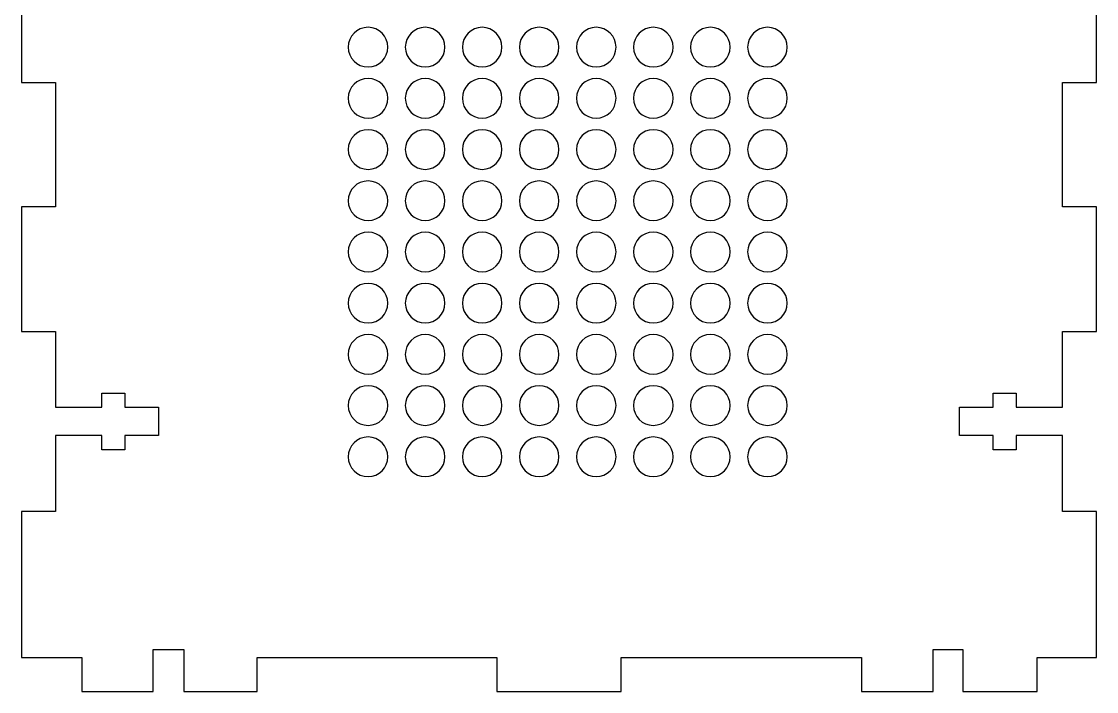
# Model space of a CAD drawing. Extents: x 722 to 1092, y -228 to 1.
# Drawn here: x 909.3 to 1004.3, y -117.2 to -58 of the extents above; entities that cross this region are included whole.
import ezdxf

# ---------------------------------------------------------------- set-up
doc = ezdxf.new("R2010")
doc.units = 0
doc.layers.add('BOX', color=7, linetype='CONTINUOUS')

msp = doc.modelspace()

# ---------------------------------------------------------------- linework, layer by layer
at = {"layer": 'BOX'}
for points, knots in [([(1001.315, -94.56), (1001.315, -94.56), (1001.315, -101.265), (1001.315, -101.265), (1001.315, -101.265), (1001.315, -101.265), (1001.315, -101.265), (1001.315, -101.265), (1004.315, -101.265), (1004.315, -101.265), (1004.315, -101.265), (1004.315, -114.165), (1004.315, -114.165), (1004.315, -114.165), (999.058, -114.165), (999.058, -114.165), (999.058, -114.165), (999.058, -117.165), (999.058, -117.165), (999.058, -117.165), (992.511, -117.165), (992.511, -117.165), (992.511, -117.165), (992.511, -113.465), (992.511, -113.465), (992.511, -113.465), (989.894, -113.465), (989.894, -113.465), (989.894, -113.465), (989.894, -117.165), (989.894, -117.165), (989.894, -117.165), (983.558, -117.165), (983.558, -117.165), (983.558, -117.165), (983.558, -114.165), (983.558, -114.165), (983.558, -114.165), (962.315, -114.165), (962.315, -114.165), (962.315, -114.165), (962.315, -117.165), (962.315, -117.165), (962.315, -117.165), (951.315, -117.165), (951.315, -117.165), (951.315, -117.165), (951.315, -114.165), (951.315, -114.165), (951.315, -114.165), (930.146, -114.165), (930.146, -114.165), (930.146, -114.165), (930.146, -117.165), (930.146, -117.165), (930.146, -117.165), (923.658, -117.165), (923.658, -117.165), (923.658, -117.165), (923.658, -113.465), (923.658, -113.465), (923.658, -113.465), (920.941, -113.465), (920.941, -113.465), (920.941, -113.465), (920.941, -117.165), (920.941, -117.165), (920.941, -117.165), (914.646, -117.165), (914.646, -117.165), (914.646, -117.165), (914.646, -114.165), (914.646, -114.165), (914.646, -114.165), (909.315, -114.165), (909.315, -114.165), (909.315, -114.165), (909.315, -101.265), (909.315, -101.265), (909.315, -101.265), (912.315, -101.265), (912.315, -101.265), (912.315, -101.265), (912.316, -101.267), (912.316, -101.267), (912.316, -101.267), (912.316, -94.562), (912.316, -94.562), (912.316, -94.562), (912.317, -94.562), (912.317, -94.562), (912.317, -94.562), (916.417, -94.562), (916.417, -94.562), (916.417, -94.562), (916.417, -95.812), (916.417, -95.812), (916.417, -95.812), (918.436, -95.812), (918.436, -95.812), (918.436, -95.812), (918.436, -94.562), (918.436, -94.562), (918.436, -94.562), (921.417, -94.562), (921.417, -94.562), (921.417, -94.562), (921.417, -92.062), (921.417, -92.062), (921.417, -92.062), (918.436, -92.062), (918.436, -92.062), (918.436, -92.062), (918.436, -90.812), (918.436, -90.812), (918.436, -90.812), (916.417, -90.812), (916.417, -90.812), (916.417, -90.812), (916.417, -92.062), (916.417, -92.062), (916.417, -92.062), (912.317, -92.062), (912.317, -92.062), (912.317, -92.062), (912.316, -92.062), (912.316, -92.062), (912.316, -92.062), (912.316, -85.367), (912.316, -85.367), (912.316, -85.367), (912.315, -85.365), (912.315, -85.365), (912.315, -85.365), (909.315, -85.365), (909.315, -85.365), (909.315, -85.365), (909.315, -74.365), (909.315, -74.365), (909.315, -74.365), (912.315, -74.365), (912.315, -74.365), (912.315, -74.365), (912.315, -63.365), (912.315, -63.365), (912.315, -63.365), (909.315, -63.365), (909.315, -63.365), (909.315, -63.365), (909.315, -52.365), (909.315, -52.365), (909.315, -52.365), (912.315, -52.365), (912.315, -52.365), (912.315, -52.365), (912.315, -41.365), (912.315, -41.365), (912.315, -41.365), (909.315, -41.365), (909.315, -41.365), (909.315, -41.365), (909.315, -30.365), (909.315, -30.365), (909.315, -30.365), (912.315, -30.365), (912.315, -30.365), (912.315, -30.365), (912.315, -23.67), (912.315, -23.67), (912.315, -23.67), (912.316, -23.67), (912.316, -23.67), (912.316, -23.67), (916.416, -23.67), (916.416, -23.67), (916.416, -23.67), (916.416, -24.92), (916.416, -24.92), (916.416, -24.92), (918.435, -24.92), (918.435, -24.92), (918.435, -24.92), (918.435, -23.67), (918.435, -23.67), (918.435, -23.67), (921.416, -23.67), (921.416, -23.67), (921.416, -23.67), (921.416, -21.17), (921.416, -21.17), (921.416, -21.17), (918.435, -21.17), (918.435, -21.17), (918.435, -21.17), (918.435, -19.92), (918.435, -19.92), (918.435, -19.92), (916.416, -19.92), (916.416, -19.92), (916.416, -19.92), (916.416, -21.17), (916.416, -21.17), (916.416, -21.17), (912.316, -21.17), (912.316, -21.17), (912.316, -21.17), (912.315, -21.17), (912.315, -21.17), (912.315, -21.17), (912.315, -14.465), (912.315, -14.465), (912.315, -14.465), (912.315, -14.465), (912.315, -14.465), (912.315, -14.465), (909.315, -14.465), (909.315, -14.465), (909.315, -14.465), (909.315, -1.565), (909.315, -1.565), (909.315, -1.565), (914.6, -1.565), (914.6, -1.565), (914.6, -1.565), (914.6, 1.435), (914.6, 1.435), (914.6, 1.435), (920.941, 1.435), (920.941, 1.435), (920.941, 1.435), (920.941, -2.265), (920.941, -2.265), (920.941, -2.265), (923.658, -2.265), (923.658, -2.265), (923.658, -2.265), (923.658, 1.435), (923.658, 1.435), (923.658, 1.435), (930.1, 1.435), (930.1, 1.435), (930.1, 1.435), (930.1, -1.565), (930.1, -1.565), (930.1, -1.565), (951.315, -1.565), (951.315, -1.565), (951.315, -1.565), (951.315, 1.435), (951.315, 1.435), (951.315, 1.435), (962.315, 1.435), (962.315, 1.435), (962.315, 1.435), (962.315, -1.565), (962.315, -1.565), (962.315, -1.565), (983.551, -1.565), (983.551, -1.565), (983.551, -1.565), (983.551, 1.435), (983.551, 1.435), (983.551, 1.435), (989.887, 1.435), (989.887, 1.435), (989.887, 1.435), (989.887, -2.265), (989.887, -2.265), (989.887, -2.265), (992.503, -2.265), (992.503, -2.265), (992.503, -2.265), (992.503, 1.435), (992.503, 1.435), (992.503, 1.435), (999.051, 1.435), (999.051, 1.435), (999.051, 1.435), (999.051, -1.565), (999.051, -1.565), (999.051, -1.565), (1004.315, -1.565), (1004.315, -1.565), (1004.315, -1.565), (1004.315, -14.465), (1004.315, -14.465), (1004.315, -14.465), (1001.315, -14.465), (1001.315, -14.465), (1001.315, -14.465), (1001.315, -21.16), (1001.315, -21.16), (1001.315, -21.16), (1001.314, -21.16), (1001.314, -21.16), (1001.314, -21.16), (997.214, -21.16), (997.214, -21.16), (997.214, -21.16), (997.214, -19.91), (997.214, -19.91), (997.214, -19.91), (995.195, -19.91), (995.195, -19.91), (995.195, -19.91), (995.195, -21.16), (995.195, -21.16), (995.195, -21.16), (992.214, -21.16), (992.214, -21.16), (992.214, -21.16), (992.214, -23.66), (992.214, -23.66), (992.214, -23.66), (995.195, -23.66), (995.195, -23.66), (995.195, -23.66), (995.195, -24.91), (995.195, -24.91), (995.195, -24.91), (997.214, -24.91), (997.214, -24.91), (997.214, -24.91), (997.214, -23.66), (997.214, -23.66), (997.214, -23.66), (1001.314, -23.66), (1001.314, -23.66), (1001.314, -23.66), (1001.315, -23.66), (1001.315, -23.66), (1001.315, -23.66), (1001.315, -30.365), (1001.315, -30.365), (1001.315, -30.365), (1004.315, -30.365), (1004.315, -30.365), (1004.315, -30.365), (1004.315, -41.365), (1004.315, -41.365), (1004.315, -41.365), (1001.315, -41.365), (1001.315, -41.365), (1001.315, -41.365), (1001.315, -52.365), (1001.315, -52.365), (1001.315, -52.365), (1004.315, -52.365), (1004.315, -52.365), (1004.315, -52.365), (1004.315, -63.365), (1004.315, -63.365), (1004.315, -63.365), (1001.315, -63.365), (1001.315, -63.365), (1001.315, -63.365), (1001.315, -74.365), (1001.315, -74.365), (1001.315, -74.365), (1004.315, -74.365), (1004.315, -74.365), (1004.315, -74.365), (1004.315, -85.365), (1004.315, -85.365), (1004.315, -85.365), (1001.315, -85.365), (1001.315, -85.365), (1001.315, -85.365), (1001.315, -85.365), (1001.315, -85.365), (1001.315, -85.365), (1001.315, -92.06), (1001.315, -92.06), (1001.315, -92.06), (1001.314, -92.06), (1001.314, -92.06), (1001.314, -92.06), (997.214, -92.06), (997.214, -92.06), (997.214, -92.06), (997.214, -90.81), (997.214, -90.81), (997.214, -90.81), (995.195, -90.81), (995.195, -90.81), (995.195, -90.81), (995.195, -92.06), (995.195, -92.06), (995.195, -92.06), (992.214, -92.06), (992.214, -92.06), (992.214, -92.06), (992.214, -94.56), (992.214, -94.56), (992.214, -94.56), (995.195, -94.56), (995.195, -94.56), (995.195, -94.56), (995.195, -95.81), (995.195, -95.81), (995.195, -95.81), (997.214, -95.81), (997.214, -95.81), (997.214, -95.81), (997.214, -94.56), (997.214, -94.56), (997.214, -94.56), (1001.314, -94.56), (1001.314, -94.56), (1001.314, -94.56), (1001.315, -94.56), (1001.315, -94.56)], [0, 0, 0, 0, 1, 1, 1, 2, 2, 2, 3, 3, 3, 4, 4, 4, 5, 5, 5, 6, 6, 6, 7, 7, 7, 8, 8, 8, 9, 9, 9, 10, 10, 10, 11, 11, 11, 12, 12, 12, 13, 13, 13, 14, 14, 14, 15, 15, 15, 16, 16, 16, 17, 17, 17, 18, 18, 18, 19, 19, 19, 20, 20, 20, 21, 21, 21, 22, 22, 22, 23, 23, 23, 24, 24, 24, 25, 25, 25, 26, 26, 26, 27, 27, 27, 28, 28, 28, 29, 29, 29, 30, 30, 30, 31, 31, 31, 32, 32, 32, 33, 33, 33, 34, 34, 34, 35, 35, 35, 36, 36, 36, 37, 37, 37, 38, 38, 38, 39, 39, 39, 40, 40, 40, 41, 41, 41, 42, 42, 42, 43, 43, 43, 44, 44, 44, 45, 45, 45, 46, 46, 46, 47, 47, 47, 48, 48, 48, 49, 49, 49, 50, 50, 50, 51, 51, 51, 52, 52, 52, 53, 53, 53, 54, 54, 54, 55, 55, 55, 56, 56, 56, 57, 57, 57, 58, 58, 58, 59, 59, 59, 60, 60, 60, 61, 61, 61, 62, 62, 62, 63, 63, 63, 64, 64, 64, 65, 65, 65, 66, 66, 66, 67, 67, 67, 68, 68, 68, 69, 69, 69, 70, 70, 70, 71, 71, 71, 72, 72, 72, 73, 73, 73, 74, 74, 74, 75, 75, 75, 76, 76, 76, 77, 77, 77, 78, 78, 78, 79, 79, 79, 80, 80, 80, 81, 81, 81, 82, 82, 82, 83, 83, 83, 84, 84, 84, 85, 85, 85, 86, 86, 86, 87, 87, 87, 88, 88, 88, 89, 89, 89, 90, 90, 90, 91, 91, 91, 92, 92, 92, 93, 93, 93, 94, 94, 94, 95, 95, 95, 96, 96, 96, 97, 97, 97, 98, 98, 98, 99, 99, 99, 100, 100, 100, 101, 101, 101, 102, 102, 102, 103, 103, 103, 104, 104, 104, 105, 105, 105, 106, 106, 106, 107, 107, 107, 108, 108, 108, 109, 109, 109, 110, 110, 110, 111, 111, 111, 112, 112, 112, 113, 113, 113, 114, 114, 114, 115, 115, 115, 116, 116, 116, 117, 117, 117, 118, 118, 118, 119, 119, 119, 120, 120, 120, 121, 121, 121, 122, 122, 122, 123, 123, 123, 124, 124, 124, 125, 125, 125, 126, 126, 126, 127, 127, 127, 128, 128, 128, 129, 129, 129, 130, 130, 130, 131, 131, 131, 132, 132, 132, 133, 133, 133, 134, 134, 134, 135, 135, 135, 136, 136, 136, 137, 137, 137, 137]), ([(938.189, -60.248), (938.189, -59.281), (938.973, -58.498), (939.939, -58.498), (940.906, -58.498), (941.689, -59.281), (941.689, -60.248), (941.689, -61.214), (940.906, -61.998), (939.939, -61.998), (938.973, -61.998), (938.189, -61.214), (938.189, -60.248)], [0, 0, 0, 0, 1, 1, 1, 2, 2, 2, 3, 3, 3, 4, 4, 4, 4]), ([(943.231, -60.248), (943.231, -59.281), (944.015, -58.498), (944.981, -58.498), (945.948, -58.498), (946.731, -59.281), (946.731, -60.248), (946.731, -61.214), (945.948, -61.998), (944.981, -61.998), (944.015, -61.998), (943.231, -61.214), (943.231, -60.248)], [0, 0, 0, 0, 1, 1, 1, 2, 2, 2, 3, 3, 3, 4, 4, 4, 4]), ([(948.273, -60.248), (948.273, -59.281), (949.057, -58.498), (950.023, -58.498), (950.99, -58.498), (951.773, -59.281), (951.773, -60.248), (951.773, -61.214), (950.99, -61.998), (950.023, -61.998), (949.057, -61.998), (948.273, -61.214), (948.273, -60.248)], [0, 0, 0, 0, 1, 1, 1, 2, 2, 2, 3, 3, 3, 4, 4, 4, 4]), ([(953.315, -60.248), (953.315, -59.281), (954.099, -58.498), (955.065, -58.498), (956.032, -58.498), (956.815, -59.281), (956.815, -60.248), (956.815, -61.214), (956.032, -61.998), (955.065, -61.998), (954.099, -61.998), (953.315, -61.214), (953.315, -60.248)], [0, 0, 0, 0, 1, 1, 1, 2, 2, 2, 3, 3, 3, 4, 4, 4, 4]), ([(958.358, -60.248), (958.358, -59.281), (959.141, -58.498), (960.108, -58.498), (961.074, -58.498), (961.858, -59.281), (961.858, -60.248), (961.858, -61.214), (961.074, -61.998), (960.108, -61.998), (959.141, -61.998), (958.358, -61.214), (958.358, -60.248)], [0, 0, 0, 0, 1, 1, 1, 2, 2, 2, 3, 3, 3, 4, 4, 4, 4]), ([(963.4, -60.248), (963.4, -59.281), (964.183, -58.498), (965.15, -58.498), (966.116, -58.498), (966.9, -59.281), (966.9, -60.248), (966.9, -61.214), (966.116, -61.998), (965.15, -61.998), (964.183, -61.998), (963.4, -61.214), (963.4, -60.248)], [0, 0, 0, 0, 1, 1, 1, 2, 2, 2, 3, 3, 3, 4, 4, 4, 4]), ([(968.442, -60.248), (968.442, -59.281), (969.225, -58.498), (970.192, -58.498), (971.158, -58.498), (971.942, -59.281), (971.942, -60.248), (971.942, -61.214), (971.158, -61.998), (970.192, -61.998), (969.225, -61.998), (968.442, -61.214), (968.442, -60.248)], [0, 0, 0, 0, 1, 1, 1, 2, 2, 2, 3, 3, 3, 4, 4, 4, 4]), ([(973.484, -60.248), (973.484, -59.281), (974.267, -58.498), (975.234, -58.498), (976.2, -58.498), (976.984, -59.281), (976.984, -60.248), (976.984, -61.214), (976.2, -61.998), (975.234, -61.998), (974.267, -61.998), (973.484, -61.214), (973.484, -60.248)], [0, 0, 0, 0, 1, 1, 1, 2, 2, 2, 3, 3, 3, 4, 4, 4, 4]), ([(938.189, -64.771), (938.189, -63.805), (938.973, -63.021), (939.939, -63.021), (940.906, -63.021), (941.689, -63.805), (941.689, -64.771), (941.689, -65.738), (940.906, -66.521), (939.939, -66.521), (938.973, -66.521), (938.189, -65.738), (938.189, -64.771)], [0, 0, 0, 0, 1, 1, 1, 2, 2, 2, 3, 3, 3, 4, 4, 4, 4]), ([(943.231, -64.771), (943.231, -63.805), (944.015, -63.021), (944.981, -63.021), (945.948, -63.021), (946.731, -63.805), (946.731, -64.771), (946.731, -65.738), (945.948, -66.521), (944.981, -66.521), (944.015, -66.521), (943.231, -65.738), (943.231, -64.771)], [0, 0, 0, 0, 1, 1, 1, 2, 2, 2, 3, 3, 3, 4, 4, 4, 4]), ([(948.273, -64.771), (948.273, -63.805), (949.057, -63.021), (950.023, -63.021), (950.99, -63.021), (951.773, -63.805), (951.773, -64.771), (951.773, -65.738), (950.99, -66.521), (950.023, -66.521), (949.057, -66.521), (948.273, -65.738), (948.273, -64.771)], [0, 0, 0, 0, 1, 1, 1, 2, 2, 2, 3, 3, 3, 4, 4, 4, 4]), ([(953.315, -64.771), (953.315, -63.805), (954.099, -63.021), (955.065, -63.021), (956.032, -63.021), (956.815, -63.805), (956.815, -64.771), (956.815, -65.738), (956.032, -66.521), (955.065, -66.521), (954.099, -66.521), (953.315, -65.738), (953.315, -64.771)], [0, 0, 0, 0, 1, 1, 1, 2, 2, 2, 3, 3, 3, 4, 4, 4, 4]), ([(958.358, -64.771), (958.358, -63.805), (959.141, -63.021), (960.108, -63.021), (961.074, -63.021), (961.858, -63.805), (961.858, -64.771), (961.858, -65.738), (961.074, -66.521), (960.108, -66.521), (959.141, -66.521), (958.358, -65.738), (958.358, -64.771)], [0, 0, 0, 0, 1, 1, 1, 2, 2, 2, 3, 3, 3, 4, 4, 4, 4]), ([(963.4, -64.771), (963.4, -63.805), (964.183, -63.021), (965.15, -63.021), (966.116, -63.021), (966.9, -63.805), (966.9, -64.771), (966.9, -65.738), (966.116, -66.521), (965.15, -66.521), (964.183, -66.521), (963.4, -65.738), (963.4, -64.771)], [0, 0, 0, 0, 1, 1, 1, 2, 2, 2, 3, 3, 3, 4, 4, 4, 4]), ([(968.442, -64.771), (968.442, -63.805), (969.225, -63.021), (970.192, -63.021), (971.158, -63.021), (971.942, -63.805), (971.942, -64.771), (971.942, -65.738), (971.158, -66.521), (970.192, -66.521), (969.225, -66.521), (968.442, -65.738), (968.442, -64.771)], [0, 0, 0, 0, 1, 1, 1, 2, 2, 2, 3, 3, 3, 4, 4, 4, 4]), ([(973.484, -64.771), (973.484, -63.805), (974.267, -63.021), (975.234, -63.021), (976.2, -63.021), (976.984, -63.805), (976.984, -64.771), (976.984, -65.738), (976.2, -66.521), (975.234, -66.521), (974.267, -66.521), (973.484, -65.738), (973.484, -64.771)], [0, 0, 0, 0, 1, 1, 1, 2, 2, 2, 3, 3, 3, 4, 4, 4, 4]), ([(938.189, -69.294), (938.189, -68.328), (938.973, -67.544), (939.939, -67.544), (940.906, -67.544), (941.689, -68.328), (941.689, -69.294), (941.689, -70.261), (940.906, -71.044), (939.939, -71.044), (938.973, -71.044), (938.189, -70.261), (938.189, -69.294)], [0, 0, 0, 0, 1, 1, 1, 2, 2, 2, 3, 3, 3, 4, 4, 4, 4]), ([(943.231, -69.294), (943.231, -68.328), (944.015, -67.544), (944.981, -67.544), (945.948, -67.544), (946.731, -68.328), (946.731, -69.294), (946.731, -70.261), (945.948, -71.044), (944.981, -71.044), (944.015, -71.044), (943.231, -70.261), (943.231, -69.294)], [0, 0, 0, 0, 1, 1, 1, 2, 2, 2, 3, 3, 3, 4, 4, 4, 4]), ([(948.273, -69.294), (948.273, -68.328), (949.057, -67.544), (950.023, -67.544), (950.99, -67.544), (951.773, -68.328), (951.773, -69.294), (951.773, -70.261), (950.99, -71.044), (950.023, -71.044), (949.057, -71.044), (948.273, -70.261), (948.273, -69.294)], [0, 0, 0, 0, 1, 1, 1, 2, 2, 2, 3, 3, 3, 4, 4, 4, 4]), ([(953.315, -69.294), (953.315, -68.328), (954.099, -67.544), (955.065, -67.544), (956.032, -67.544), (956.815, -68.328), (956.815, -69.294), (956.815, -70.261), (956.032, -71.044), (955.065, -71.044), (954.099, -71.044), (953.315, -70.261), (953.315, -69.294)], [0, 0, 0, 0, 1, 1, 1, 2, 2, 2, 3, 3, 3, 4, 4, 4, 4]), ([(958.358, -69.294), (958.358, -68.328), (959.141, -67.544), (960.108, -67.544), (961.074, -67.544), (961.858, -68.328), (961.858, -69.294), (961.858, -70.261), (961.074, -71.044), (960.108, -71.044), (959.141, -71.044), (958.358, -70.261), (958.358, -69.294)], [0, 0, 0, 0, 1, 1, 1, 2, 2, 2, 3, 3, 3, 4, 4, 4, 4]), ([(963.4, -69.294), (963.4, -68.328), (964.183, -67.544), (965.15, -67.544), (966.116, -67.544), (966.9, -68.328), (966.9, -69.294), (966.9, -70.261), (966.116, -71.044), (965.15, -71.044), (964.183, -71.044), (963.4, -70.261), (963.4, -69.294)], [0, 0, 0, 0, 1, 1, 1, 2, 2, 2, 3, 3, 3, 4, 4, 4, 4]), ([(968.442, -69.294), (968.442, -68.328), (969.225, -67.544), (970.192, -67.544), (971.158, -67.544), (971.942, -68.328), (971.942, -69.294), (971.942, -70.261), (971.158, -71.044), (970.192, -71.044), (969.225, -71.044), (968.442, -70.261), (968.442, -69.294)], [0, 0, 0, 0, 1, 1, 1, 2, 2, 2, 3, 3, 3, 4, 4, 4, 4]), ([(973.484, -69.294), (973.484, -68.328), (974.267, -67.544), (975.234, -67.544), (976.2, -67.544), (976.984, -68.328), (976.984, -69.294), (976.984, -70.261), (976.2, -71.044), (975.234, -71.044), (974.267, -71.044), (973.484, -70.261), (973.484, -69.294)], [0, 0, 0, 0, 1, 1, 1, 2, 2, 2, 3, 3, 3, 4, 4, 4, 4]), ([(938.189, -73.818), (938.189, -72.851), (938.973, -72.068), (939.939, -72.068), (940.906, -72.068), (941.689, -72.851), (941.689, -73.818), (941.689, -74.784), (940.906, -75.568), (939.939, -75.568), (938.973, -75.568), (938.189, -74.784), (938.189, -73.818)], [0, 0, 0, 0, 1, 1, 1, 2, 2, 2, 3, 3, 3, 4, 4, 4, 4]), ([(943.231, -73.818), (943.231, -72.851), (944.015, -72.068), (944.981, -72.068), (945.948, -72.068), (946.731, -72.851), (946.731, -73.818), (946.731, -74.784), (945.948, -75.568), (944.981, -75.568), (944.015, -75.568), (943.231, -74.784), (943.231, -73.818)], [0, 0, 0, 0, 1, 1, 1, 2, 2, 2, 3, 3, 3, 4, 4, 4, 4]), ([(948.273, -73.818), (948.273, -72.851), (949.057, -72.068), (950.023, -72.068), (950.99, -72.068), (951.773, -72.851), (951.773, -73.818), (951.773, -74.784), (950.99, -75.568), (950.023, -75.568), (949.057, -75.568), (948.273, -74.784), (948.273, -73.818)], [0, 0, 0, 0, 1, 1, 1, 2, 2, 2, 3, 3, 3, 4, 4, 4, 4]), ([(953.315, -73.818), (953.315, -72.851), (954.099, -72.068), (955.065, -72.068), (956.032, -72.068), (956.815, -72.851), (956.815, -73.818), (956.815, -74.784), (956.032, -75.568), (955.065, -75.568), (954.099, -75.568), (953.315, -74.784), (953.315, -73.818)], [0, 0, 0, 0, 1, 1, 1, 2, 2, 2, 3, 3, 3, 4, 4, 4, 4]), ([(958.358, -73.818), (958.358, -72.851), (959.141, -72.068), (960.108, -72.068), (961.074, -72.068), (961.858, -72.851), (961.858, -73.818), (961.858, -74.784), (961.074, -75.568), (960.108, -75.568), (959.141, -75.568), (958.358, -74.784), (958.358, -73.818)], [0, 0, 0, 0, 1, 1, 1, 2, 2, 2, 3, 3, 3, 4, 4, 4, 4]), ([(963.4, -73.818), (963.4, -72.851), (964.183, -72.068), (965.15, -72.068), (966.116, -72.068), (966.9, -72.851), (966.9, -73.818), (966.9, -74.784), (966.116, -75.568), (965.15, -75.568), (964.183, -75.568), (963.4, -74.784), (963.4, -73.818)], [0, 0, 0, 0, 1, 1, 1, 2, 2, 2, 3, 3, 3, 4, 4, 4, 4]), ([(968.442, -73.818), (968.442, -72.851), (969.225, -72.068), (970.192, -72.068), (971.158, -72.068), (971.942, -72.851), (971.942, -73.818), (971.942, -74.784), (971.158, -75.568), (970.192, -75.568), (969.225, -75.568), (968.442, -74.784), (968.442, -73.818)], [0, 0, 0, 0, 1, 1, 1, 2, 2, 2, 3, 3, 3, 4, 4, 4, 4]), ([(973.484, -73.818), (973.484, -72.851), (974.267, -72.068), (975.234, -72.068), (976.2, -72.068), (976.984, -72.851), (976.984, -73.818), (976.984, -74.784), (976.2, -75.568), (975.234, -75.568), (974.267, -75.568), (973.484, -74.784), (973.484, -73.818)], [0, 0, 0, 0, 1, 1, 1, 2, 2, 2, 3, 3, 3, 4, 4, 4, 4]), ([(938.189, -78.341), (938.189, -77.374), (938.973, -76.591), (939.939, -76.591), (940.906, -76.591), (941.689, -77.374), (941.689, -78.341), (941.689, -79.307), (940.906, -80.091), (939.939, -80.091), (938.973, -80.091), (938.189, -79.307), (938.189, -78.341)], [0, 0, 0, 0, 1, 1, 1, 2, 2, 2, 3, 3, 3, 4, 4, 4, 4]), ([(943.231, -78.341), (943.231, -77.374), (944.015, -76.591), (944.981, -76.591), (945.948, -76.591), (946.731, -77.374), (946.731, -78.341), (946.731, -79.307), (945.948, -80.091), (944.981, -80.091), (944.015, -80.091), (943.231, -79.307), (943.231, -78.341)], [0, 0, 0, 0, 1, 1, 1, 2, 2, 2, 3, 3, 3, 4, 4, 4, 4]), ([(948.273, -78.341), (948.273, -77.374), (949.057, -76.591), (950.023, -76.591), (950.99, -76.591), (951.773, -77.374), (951.773, -78.341), (951.773, -79.307), (950.99, -80.091), (950.023, -80.091), (949.057, -80.091), (948.273, -79.307), (948.273, -78.341)], [0, 0, 0, 0, 1, 1, 1, 2, 2, 2, 3, 3, 3, 4, 4, 4, 4]), ([(953.315, -78.341), (953.315, -77.374), (954.099, -76.591), (955.065, -76.591), (956.032, -76.591), (956.815, -77.374), (956.815, -78.341), (956.815, -79.307), (956.032, -80.091), (955.065, -80.091), (954.099, -80.091), (953.315, -79.307), (953.315, -78.341)], [0, 0, 0, 0, 1, 1, 1, 2, 2, 2, 3, 3, 3, 4, 4, 4, 4]), ([(958.358, -78.341), (958.358, -77.374), (959.141, -76.591), (960.108, -76.591), (961.074, -76.591), (961.858, -77.374), (961.858, -78.341), (961.858, -79.307), (961.074, -80.091), (960.108, -80.091), (959.141, -80.091), (958.358, -79.307), (958.358, -78.341)], [0, 0, 0, 0, 1, 1, 1, 2, 2, 2, 3, 3, 3, 4, 4, 4, 4]), ([(963.4, -78.341), (963.4, -77.374), (964.183, -76.591), (965.15, -76.591), (966.116, -76.591), (966.9, -77.374), (966.9, -78.341), (966.9, -79.307), (966.116, -80.091), (965.15, -80.091), (964.183, -80.091), (963.4, -79.307), (963.4, -78.341)], [0, 0, 0, 0, 1, 1, 1, 2, 2, 2, 3, 3, 3, 4, 4, 4, 4]), ([(968.442, -78.341), (968.442, -77.374), (969.225, -76.591), (970.192, -76.591), (971.158, -76.591), (971.942, -77.374), (971.942, -78.341), (971.942, -79.307), (971.158, -80.091), (970.192, -80.091), (969.225, -80.091), (968.442, -79.307), (968.442, -78.341)], [0, 0, 0, 0, 1, 1, 1, 2, 2, 2, 3, 3, 3, 4, 4, 4, 4]), ([(973.484, -78.341), (973.484, -77.374), (974.267, -76.591), (975.234, -76.591), (976.2, -76.591), (976.984, -77.374), (976.984, -78.341), (976.984, -79.307), (976.2, -80.091), (975.234, -80.091), (974.267, -80.091), (973.484, -79.307), (973.484, -78.341)], [0, 0, 0, 0, 1, 1, 1, 2, 2, 2, 3, 3, 3, 4, 4, 4, 4]), ([(938.189, -82.864), (938.189, -81.898), (938.973, -81.114), (939.939, -81.114), (940.906, -81.114), (941.689, -81.898), (941.689, -82.864), (941.689, -83.831), (940.906, -84.614), (939.939, -84.614), (938.973, -84.614), (938.189, -83.831), (938.189, -82.864)], [0, 0, 0, 0, 1, 1, 1, 2, 2, 2, 3, 3, 3, 4, 4, 4, 4]), ([(943.231, -82.864), (943.231, -81.898), (944.015, -81.114), (944.981, -81.114), (945.948, -81.114), (946.731, -81.898), (946.731, -82.864), (946.731, -83.831), (945.948, -84.614), (944.981, -84.614), (944.015, -84.614), (943.231, -83.831), (943.231, -82.864)], [0, 0, 0, 0, 1, 1, 1, 2, 2, 2, 3, 3, 3, 4, 4, 4, 4]), ([(948.273, -82.864), (948.273, -81.898), (949.057, -81.114), (950.023, -81.114), (950.99, -81.114), (951.773, -81.898), (951.773, -82.864), (951.773, -83.831), (950.99, -84.614), (950.023, -84.614), (949.057, -84.614), (948.273, -83.831), (948.273, -82.864)], [0, 0, 0, 0, 1, 1, 1, 2, 2, 2, 3, 3, 3, 4, 4, 4, 4]), ([(953.315, -82.864), (953.315, -81.898), (954.099, -81.114), (955.065, -81.114), (956.032, -81.114), (956.815, -81.898), (956.815, -82.864), (956.815, -83.831), (956.032, -84.614), (955.065, -84.614), (954.099, -84.614), (953.315, -83.831), (953.315, -82.864)], [0, 0, 0, 0, 1, 1, 1, 2, 2, 2, 3, 3, 3, 4, 4, 4, 4]), ([(958.358, -82.864), (958.358, -81.898), (959.141, -81.114), (960.108, -81.114), (961.074, -81.114), (961.858, -81.898), (961.858, -82.864), (961.858, -83.831), (961.074, -84.614), (960.108, -84.614), (959.141, -84.614), (958.358, -83.831), (958.358, -82.864)], [0, 0, 0, 0, 1, 1, 1, 2, 2, 2, 3, 3, 3, 4, 4, 4, 4]), ([(963.4, -82.864), (963.4, -81.898), (964.183, -81.114), (965.15, -81.114), (966.116, -81.114), (966.9, -81.898), (966.9, -82.864), (966.9, -83.831), (966.116, -84.614), (965.15, -84.614), (964.183, -84.614), (963.4, -83.831), (963.4, -82.864)], [0, 0, 0, 0, 1, 1, 1, 2, 2, 2, 3, 3, 3, 4, 4, 4, 4]), ([(968.442, -82.864), (968.442, -81.898), (969.225, -81.114), (970.192, -81.114), (971.158, -81.114), (971.942, -81.898), (971.942, -82.864), (971.942, -83.831), (971.158, -84.614), (970.192, -84.614), (969.225, -84.614), (968.442, -83.831), (968.442, -82.864)], [0, 0, 0, 0, 1, 1, 1, 2, 2, 2, 3, 3, 3, 4, 4, 4, 4]), ([(973.484, -82.864), (973.484, -81.898), (974.267, -81.114), (975.234, -81.114), (976.2, -81.114), (976.984, -81.898), (976.984, -82.864), (976.984, -83.831), (976.2, -84.614), (975.234, -84.614), (974.267, -84.614), (973.484, -83.831), (973.484, -82.864)], [0, 0, 0, 0, 1, 1, 1, 2, 2, 2, 3, 3, 3, 4, 4, 4, 4]), ([(938.189, -87.387), (938.189, -86.421), (938.973, -85.637), (939.939, -85.637), (940.906, -85.637), (941.689, -86.421), (941.689, -87.387), (941.689, -88.354), (940.906, -89.137), (939.939, -89.137), (938.973, -89.137), (938.189, -88.354), (938.189, -87.387)], [0, 0, 0, 0, 1, 1, 1, 2, 2, 2, 3, 3, 3, 4, 4, 4, 4]), ([(943.231, -87.387), (943.231, -86.421), (944.015, -85.637), (944.981, -85.637), (945.948, -85.637), (946.731, -86.421), (946.731, -87.387), (946.731, -88.354), (945.948, -89.137), (944.981, -89.137), (944.015, -89.137), (943.231, -88.354), (943.231, -87.387)], [0, 0, 0, 0, 1, 1, 1, 2, 2, 2, 3, 3, 3, 4, 4, 4, 4]), ([(948.273, -87.387), (948.273, -86.421), (949.057, -85.637), (950.023, -85.637), (950.99, -85.637), (951.773, -86.421), (951.773, -87.387), (951.773, -88.354), (950.99, -89.137), (950.023, -89.137), (949.057, -89.137), (948.273, -88.354), (948.273, -87.387)], [0, 0, 0, 0, 1, 1, 1, 2, 2, 2, 3, 3, 3, 4, 4, 4, 4]), ([(953.315, -87.387), (953.315, -86.421), (954.099, -85.637), (955.065, -85.637), (956.032, -85.637), (956.815, -86.421), (956.815, -87.387), (956.815, -88.354), (956.032, -89.137), (955.065, -89.137), (954.099, -89.137), (953.315, -88.354), (953.315, -87.387)], [0, 0, 0, 0, 1, 1, 1, 2, 2, 2, 3, 3, 3, 4, 4, 4, 4]), ([(958.358, -87.387), (958.358, -86.421), (959.141, -85.637), (960.108, -85.637), (961.074, -85.637), (961.858, -86.421), (961.858, -87.387), (961.858, -88.354), (961.074, -89.137), (960.108, -89.137), (959.141, -89.137), (958.358, -88.354), (958.358, -87.387)], [0, 0, 0, 0, 1, 1, 1, 2, 2, 2, 3, 3, 3, 4, 4, 4, 4]), ([(963.4, -87.387), (963.4, -86.421), (964.183, -85.637), (965.15, -85.637), (966.116, -85.637), (966.9, -86.421), (966.9, -87.387), (966.9, -88.354), (966.116, -89.137), (965.15, -89.137), (964.183, -89.137), (963.4, -88.354), (963.4, -87.387)], [0, 0, 0, 0, 1, 1, 1, 2, 2, 2, 3, 3, 3, 4, 4, 4, 4]), ([(968.442, -87.387), (968.442, -86.421), (969.225, -85.637), (970.192, -85.637), (971.158, -85.637), (971.942, -86.421), (971.942, -87.387), (971.942, -88.354), (971.158, -89.137), (970.192, -89.137), (969.225, -89.137), (968.442, -88.354), (968.442, -87.387)], [0, 0, 0, 0, 1, 1, 1, 2, 2, 2, 3, 3, 3, 4, 4, 4, 4]), ([(973.484, -87.387), (973.484, -86.421), (974.267, -85.637), (975.234, -85.637), (976.2, -85.637), (976.984, -86.421), (976.984, -87.387), (976.984, -88.354), (976.2, -89.137), (975.234, -89.137), (974.267, -89.137), (973.484, -88.354), (973.484, -87.387)], [0, 0, 0, 0, 1, 1, 1, 2, 2, 2, 3, 3, 3, 4, 4, 4, 4]), ([(938.189, -91.911), (938.189, -90.944), (938.973, -90.161), (939.939, -90.161), (940.906, -90.161), (941.689, -90.944), (941.689, -91.911), (941.689, -92.877), (940.906, -93.661), (939.939, -93.661), (938.973, -93.661), (938.189, -92.877), (938.189, -91.911)], [0, 0, 0, 0, 1, 1, 1, 2, 2, 2, 3, 3, 3, 4, 4, 4, 4]), ([(943.231, -91.911), (943.231, -90.944), (944.015, -90.161), (944.981, -90.161), (945.948, -90.161), (946.731, -90.944), (946.731, -91.911), (946.731, -92.877), (945.948, -93.661), (944.981, -93.661), (944.015, -93.661), (943.231, -92.877), (943.231, -91.911)], [0, 0, 0, 0, 1, 1, 1, 2, 2, 2, 3, 3, 3, 4, 4, 4, 4]), ([(948.273, -91.911), (948.273, -90.944), (949.057, -90.161), (950.023, -90.161), (950.99, -90.161), (951.773, -90.944), (951.773, -91.911), (951.773, -92.877), (950.99, -93.661), (950.023, -93.661), (949.057, -93.661), (948.273, -92.877), (948.273, -91.911)], [0, 0, 0, 0, 1, 1, 1, 2, 2, 2, 3, 3, 3, 4, 4, 4, 4]), ([(953.315, -91.911), (953.315, -90.944), (954.099, -90.161), (955.065, -90.161), (956.032, -90.161), (956.815, -90.944), (956.815, -91.911), (956.815, -92.877), (956.032, -93.661), (955.065, -93.661), (954.099, -93.661), (953.315, -92.877), (953.315, -91.911)], [0, 0, 0, 0, 1, 1, 1, 2, 2, 2, 3, 3, 3, 4, 4, 4, 4]), ([(958.358, -91.911), (958.358, -90.944), (959.141, -90.161), (960.108, -90.161), (961.074, -90.161), (961.858, -90.944), (961.858, -91.911), (961.858, -92.877), (961.074, -93.661), (960.108, -93.661), (959.141, -93.661), (958.358, -92.877), (958.358, -91.911)], [0, 0, 0, 0, 1, 1, 1, 2, 2, 2, 3, 3, 3, 4, 4, 4, 4]), ([(963.4, -91.911), (963.4, -90.944), (964.183, -90.161), (965.15, -90.161), (966.116, -90.161), (966.9, -90.944), (966.9, -91.911), (966.9, -92.877), (966.116, -93.661), (965.15, -93.661), (964.183, -93.661), (963.4, -92.877), (963.4, -91.911)], [0, 0, 0, 0, 1, 1, 1, 2, 2, 2, 3, 3, 3, 4, 4, 4, 4]), ([(968.442, -91.911), (968.442, -90.944), (969.225, -90.161), (970.192, -90.161), (971.158, -90.161), (971.942, -90.944), (971.942, -91.911), (971.942, -92.877), (971.158, -93.661), (970.192, -93.661), (969.225, -93.661), (968.442, -92.877), (968.442, -91.911)], [0, 0, 0, 0, 1, 1, 1, 2, 2, 2, 3, 3, 3, 4, 4, 4, 4]), ([(973.484, -91.911), (973.484, -90.944), (974.267, -90.161), (975.234, -90.161), (976.2, -90.161), (976.984, -90.944), (976.984, -91.911), (976.984, -92.877), (976.2, -93.661), (975.234, -93.661), (974.267, -93.661), (973.484, -92.877), (973.484, -91.911)], [0, 0, 0, 0, 1, 1, 1, 2, 2, 2, 3, 3, 3, 4, 4, 4, 4]), ([(938.189, -96.434), (938.189, -95.467), (938.973, -94.684), (939.939, -94.684), (940.906, -94.684), (941.689, -95.467), (941.689, -96.434), (941.689, -97.4), (940.906, -98.184), (939.939, -98.184), (938.973, -98.184), (938.189, -97.4), (938.189, -96.434)], [0, 0, 0, 0, 1, 1, 1, 2, 2, 2, 3, 3, 3, 4, 4, 4, 4]), ([(943.231, -96.434), (943.231, -95.467), (944.015, -94.684), (944.981, -94.684), (945.948, -94.684), (946.731, -95.467), (946.731, -96.434), (946.731, -97.4), (945.948, -98.184), (944.981, -98.184), (944.015, -98.184), (943.231, -97.4), (943.231, -96.434)], [0, 0, 0, 0, 1, 1, 1, 2, 2, 2, 3, 3, 3, 4, 4, 4, 4]), ([(948.273, -96.434), (948.273, -95.467), (949.057, -94.684), (950.023, -94.684), (950.99, -94.684), (951.773, -95.467), (951.773, -96.434), (951.773, -97.4), (950.99, -98.184), (950.023, -98.184), (949.057, -98.184), (948.273, -97.4), (948.273, -96.434)], [0, 0, 0, 0, 1, 1, 1, 2, 2, 2, 3, 3, 3, 4, 4, 4, 4]), ([(953.315, -96.434), (953.315, -95.467), (954.099, -94.684), (955.065, -94.684), (956.032, -94.684), (956.815, -95.467), (956.815, -96.434), (956.815, -97.4), (956.032, -98.184), (955.065, -98.184), (954.099, -98.184), (953.315, -97.4), (953.315, -96.434)], [0, 0, 0, 0, 1, 1, 1, 2, 2, 2, 3, 3, 3, 4, 4, 4, 4]), ([(958.358, -96.434), (958.358, -95.467), (959.141, -94.684), (960.108, -94.684), (961.074, -94.684), (961.858, -95.467), (961.858, -96.434), (961.858, -97.4), (961.074, -98.184), (960.108, -98.184), (959.141, -98.184), (958.358, -97.4), (958.358, -96.434)], [0, 0, 0, 0, 1, 1, 1, 2, 2, 2, 3, 3, 3, 4, 4, 4, 4]), ([(963.4, -96.434), (963.4, -95.467), (964.183, -94.684), (965.15, -94.684), (966.116, -94.684), (966.9, -95.467), (966.9, -96.434), (966.9, -97.4), (966.116, -98.184), (965.15, -98.184), (964.183, -98.184), (963.4, -97.4), (963.4, -96.434)], [0, 0, 0, 0, 1, 1, 1, 2, 2, 2, 3, 3, 3, 4, 4, 4, 4]), ([(968.442, -96.434), (968.442, -95.467), (969.225, -94.684), (970.192, -94.684), (971.158, -94.684), (971.942, -95.467), (971.942, -96.434), (971.942, -97.4), (971.158, -98.184), (970.192, -98.184), (969.225, -98.184), (968.442, -97.4), (968.442, -96.434)], [0, 0, 0, 0, 1, 1, 1, 2, 2, 2, 3, 3, 3, 4, 4, 4, 4]), ([(973.484, -96.434), (973.484, -95.467), (974.267, -94.684), (975.234, -94.684), (976.2, -94.684), (976.984, -95.467), (976.984, -96.434), (976.984, -97.4), (976.2, -98.184), (975.234, -98.184), (974.267, -98.184), (973.484, -97.4), (973.484, -96.434)], [0, 0, 0, 0, 1, 1, 1, 2, 2, 2, 3, 3, 3, 4, 4, 4, 4])]:
    msp.add_open_spline(points, degree=3, knots=knots, dxfattribs=at)

doc.saveas('drawing.dxf')
